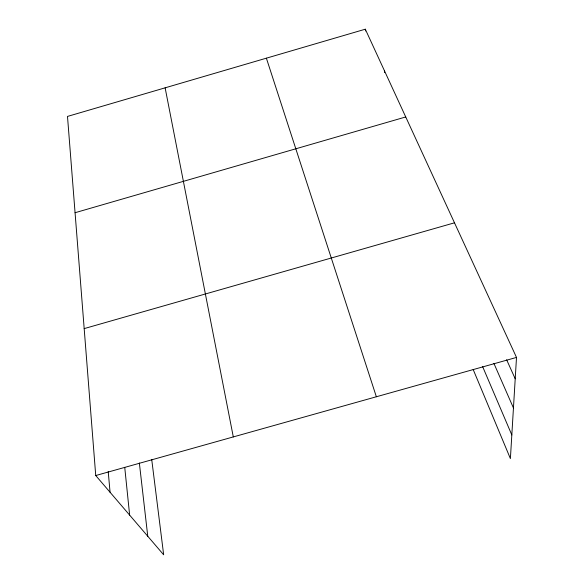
<?xml version="1.0" encoding="UTF-8"?>
<svg xmlns="http://www.w3.org/2000/svg" width="584" height="584" viewBox="0 0 584 584"><rect width="100%" height="100%" fill="white"/><g stroke="black" fill="none" stroke-linecap="round" stroke-linejoin="round"><path stroke-width="0.88" d="M151.709 459.389L163.666 554.8L95.732 475.537L67.496 116.428L365.307 29.2L516.504 357.423L510.394 458.601L473.193 369.541M75.066 212.722L405.734 116.961M84.176 328.609L454.498 222.811M95.732 475.537L516.504 357.423M506.627 359.766L515.219 378.804M493.911 363.394L513.453 407.99M482.647 366.65L511.825 434.971M266.377 58.174L376.359 396.762M165.126 87.826L233.301 436.92M365.307 29.2L365.54 30.989M384.469 70.788L384.674 72.584M139.35 462.988L147.767 536.251M124.735 467.339L129.641 515.103M108.222 471.587L110.062 492.254"/></g></svg>
